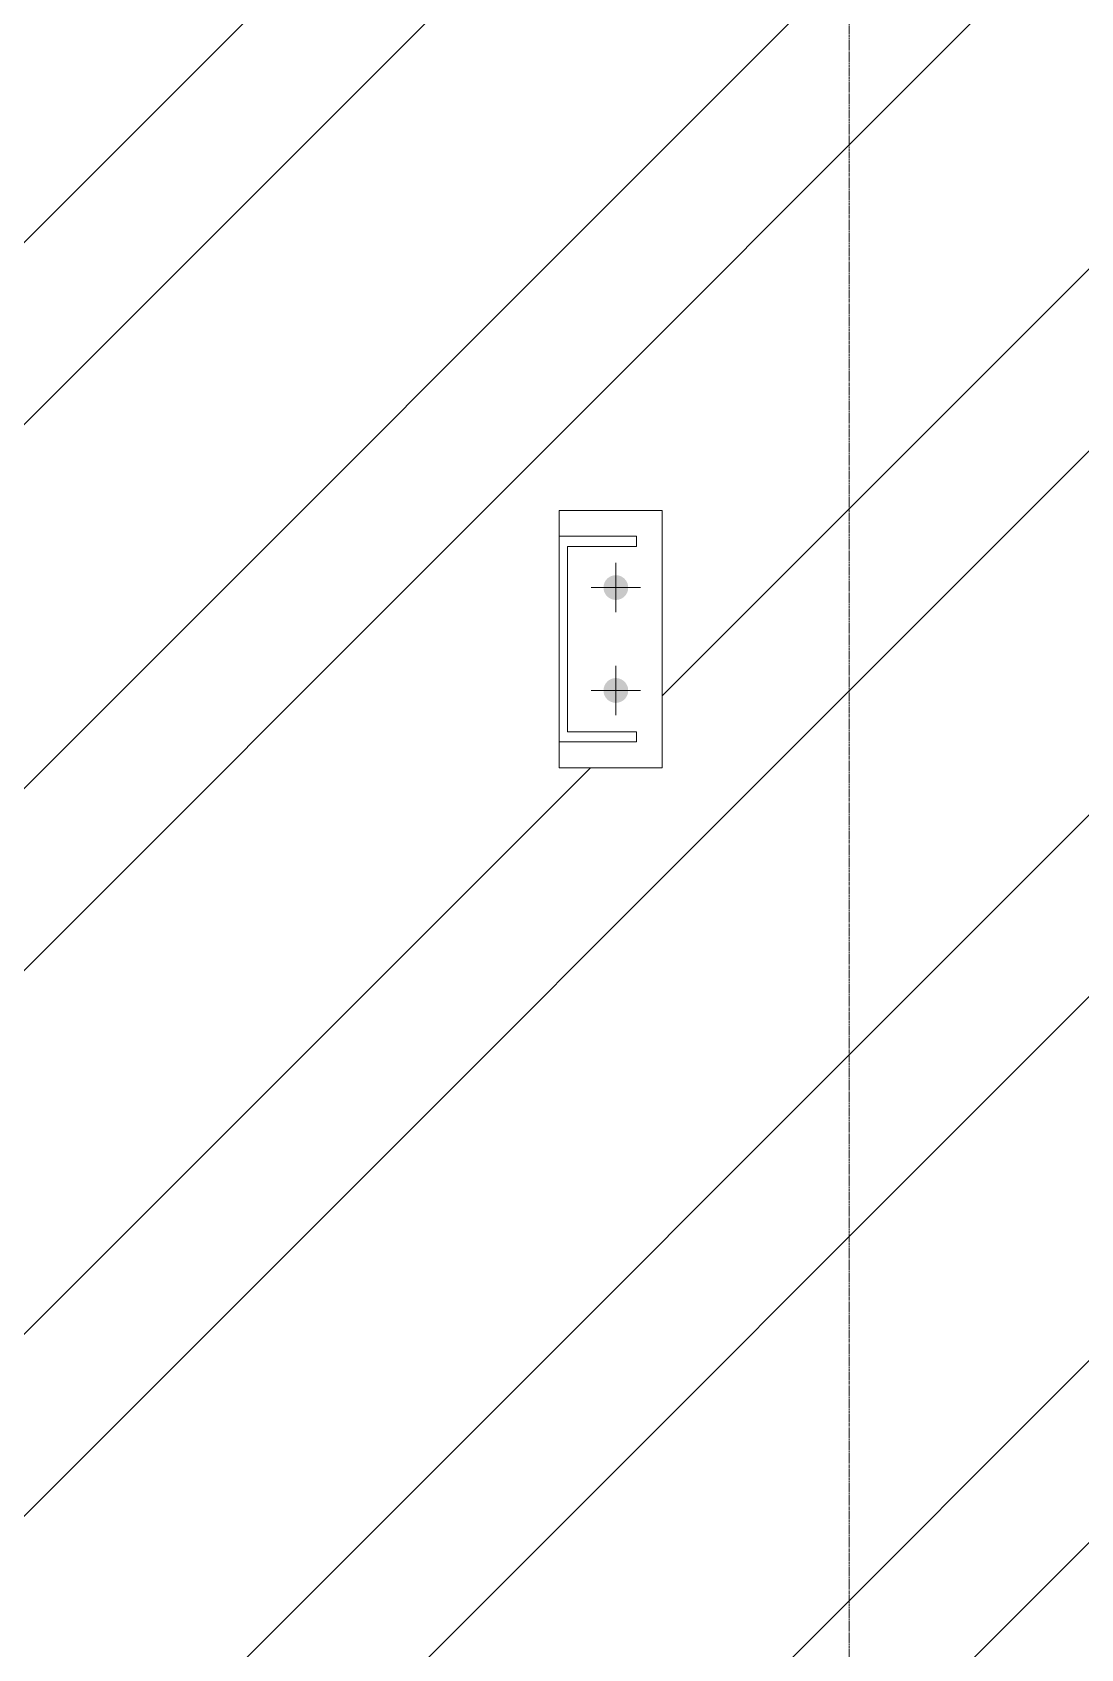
# Model space of a CAD drawing. Header units: millimetres. Extents: x 0 to 13151789, y -1482478 to 0.
# Drawn here: x 12769293 to 12770312, y -1315511 to -1313940 of the extents above; entities that cross this region are included whole.
import ezdxf

# ---------------------------------------------------------------- set-up
doc = ezdxf.new("R2010")
doc.units = ezdxf.units.MM
doc.header["$LTSCALE"] = 0.4
doc.header["$MEASUREMENT"] = 0
for name, pattern in [('CENTER', [2, 1.25, -0.25, 0.25, -0.25]), ('XKITLINE00', [0]), ('XKITLINE03', [6, 3, -1, 1, -1])]:
    doc.linetypes.add(name, pattern=pattern)
for name, color, linetype, lineweight in [('Bolt', 255, 'Continuous', 0), ('COLUM HATCH', 7, 'Continuous', 0), ('Grid', 202, 'CENTER', 0), ('Part', 1, 'Continuous', 0)]:
    doc.layers.add(name, color=color, linetype=linetype, lineweight=lineweight)

msp = doc.modelspace()

# ---------------------------------------------------------------- hatches: boundary and pattern name
at = {"layer": 'Bolt', "lineweight": 0}
for points in [[(12769872.5, -1314479.8), (12769872.5, -1314480), (12769872.5, -1314480.1), (12769872.5, -1314480.3), (12769872.5, -1314480.4), (12769872.5, -1314480.6), (12769872.5, -1314480.7), (12769872.5, -1314480.9), (12769872.5, -1314481), (12769872.4, -1314481.2), (12769872.4, -1314481.3), (12769872.4, -1314481.4), (12769872.4, -1314481.6), (12769872.4, -1314481.7), (12769872.3, -1314481.9), (12769872.3, -1314482), (12769872.3, -1314482.2), (12769872.2, -1314482.3), (12769872.2, -1314482.5), (12769872.2, -1314482.6), (12769872.1, -1314482.7), (12769872.1, -1314482.9), (12769872.1, -1314483), (12769872, -1314483.2), (12769872, -1314483.3), (12769871.9, -1314483.5), (12769871.9, -1314483.6), (12769871.8, -1314483.7), (12769871.8, -1314483.9), (12769871.7, -1314484), (12769871.7, -1314484.1), (12769871.6, -1314484.3), (12769871.6, -1314484.4), (12769871.5, -1314484.6), (12769871.4, -1314484.7), (12769871.4, -1314484.8), (12769871.3, -1314485), (12769871.3, -1314485.1), (12769871.2, -1314485.2), (12769871.1, -1314485.3), (12769871, -1314485.5), (12769871, -1314485.6), (12769870.9, -1314485.7), (12769870.8, -1314485.9), (12769870.8, -1314486), (12769870.7, -1314486.1), (12769870.6, -1314486.2), (12769870.5, -1314486.4), (12769870.4, -1314486.5), (12769870.3, -1314486.6), (12769870.3, -1314486.7), (12769870.2, -1314486.8), (12769870.1, -1314487), (12769870, -1314487.1), (12769869.9, -1314487.2), (12769869.8, -1314487.3), (12769869.7, -1314487.4), (12769869.6, -1314487.5), (12769869.5, -1314487.6), (12769869.4, -1314487.7), (12769869.3, -1314487.9), (12769869.2, -1314488), (12769869.1, -1314488.1), (12769869, -1314488.2), (12769868.9, -1314488.3), (12769868.8, -1314488.4), (12769868.7, -1314488.5), (12769868.6, -1314488.6), (12769868.5, -1314488.7), (12769868.4, -1314488.8), (12769868.3, -1314488.9), (12769868.1, -1314489), (12769868, -1314489.1), (12769867.9, -1314489.1), (12769867.8, -1314489.2), (12769867.7, -1314489.3), (12769867.6, -1314489.4), (12769867.4, -1314489.5), (12769867.3, -1314489.6), (12769867.2, -1314489.7), (12769867.1, -1314489.7), (12769867, -1314489.8), (12769866.8, -1314489.9), (12769866.7, -1314490), (12769866.6, -1314490.1), (12769866.5, -1314490.1), (12769866.3, -1314490.2), (12769866.2, -1314490.3), (12769866.1, -1314490.3), (12769865.9, -1314490.4), (12769865.8, -1314490.5), (12769865.7, -1314490.5), (12769865.5, -1314490.6), (12769865.4, -1314490.7), (12769865.3, -1314490.7), (12769865.1, -1314490.8), (12769865, -1314490.8), (12769864.9, -1314490.9), (12769864.7, -1314490.9), (12769864.6, -1314491), (12769864.4, -1314491), (12769864.3, -1314491.1), (12769864.2, -1314491.1), (12769864, -1314491.2), (12769863.9, -1314491.2), (12769863.7, -1314491.3), (12769863.6, -1314491.3), (12769863.5, -1314491.3), (12769863.3, -1314491.4), (12769863.2, -1314491.4), (12769863, -1314491.4), (12769862.9, -1314491.5), (12769862.7, -1314491.5), (12769862.6, -1314491.5), (12769862.4, -1314491.5), (12769862.3, -1314491.6), (12769862.2, -1314491.6), (12769862, -1314491.6), (12769861.9, -1314491.6), (12769861.7, -1314491.6), (12769861.6, -1314491.6), (12769861.4, -1314491.7), (12769861.3, -1314491.7), (12769861.1, -1314491.7), (12769861, -1314491.7), (12769860.8, -1314491.7), (12769860.7, -1314491.7), (12769860.5, -1314491.7), (12769860.4, -1314491.7), (12769860.2, -1314491.7), (12769860.1, -1314491.7), (12769859.9, -1314491.7), (12769859.8, -1314491.7), (12769859.7, -1314491.7), (12769859.5, -1314491.6), (12769859.4, -1314491.6), (12769859.2, -1314491.6), (12769859.1, -1314491.6), (12769858.9, -1314491.6), (12769858.8, -1314491.6), (12769858.6, -1314491.5), (12769858.5, -1314491.5), (12769858.3, -1314491.5), (12769858.2, -1314491.5), (12769858.1, -1314491.4), (12769857.9, -1314491.4), (12769857.8, -1314491.4), (12769857.6, -1314491.3), (12769857.5, -1314491.3), (12769857.3, -1314491.3), (12769857.2, -1314491.2), (12769857.1, -1314491.2), (12769856.9, -1314491.1), (12769856.8, -1314491.1), (12769856.6, -1314491), (12769856.5, -1314491), (12769856.4, -1314490.9), (12769856.2, -1314490.9), (12769856.1, -1314490.8), (12769855.9, -1314490.8), (12769855.8, -1314490.7), (12769855.7, -1314490.7), (12769855.5, -1314490.6), (12769855.4, -1314490.5), (12769855.3, -1314490.5), (12769855.1, -1314490.4), (12769855, -1314490.3), (12769854.9, -1314490.3), (12769854.8, -1314490.2), (12769854.6, -1314490.1), (12769854.5, -1314490.1), (12769854.4, -1314490), (12769854.2, -1314489.9), (12769854.1, -1314489.8), (12769854, -1314489.7), (12769853.9, -1314489.7), (12769853.7, -1314489.6), (12769853.6, -1314489.5), (12769853.5, -1314489.4), (12769853.4, -1314489.3), (12769853.3, -1314489.2), (12769853.2, -1314489.1), (12769853, -1314489.1), (12769852.9, -1314489), (12769852.8, -1314488.9), (12769852.7, -1314488.8), (12769852.6, -1314488.7), (12769852.5, -1314488.6), (12769852.4, -1314488.5), (12769852.3, -1314488.4), (12769852.2, -1314488.3), (12769852.1, -1314488.2), (12769851.9, -1314488.1), (12769851.8, -1314488), (12769851.7, -1314487.9), (12769851.6, -1314487.7), (12769851.5, -1314487.6), (12769851.5, -1314487.5), (12769851.4, -1314487.4), (12769851.3, -1314487.3), (12769851.2, -1314487.2), (12769851.1, -1314487.1), (12769851, -1314487), (12769850.9, -1314486.8), (12769850.8, -1314486.7), (12769850.7, -1314486.6), (12769850.6, -1314486.5), (12769850.6, -1314486.4), (12769850.5, -1314486.2), (12769850.4, -1314486.1), (12769850.3, -1314486), (12769850.2, -1314485.9), (12769850.2, -1314485.7), (12769850.1, -1314485.6), (12769850, -1314485.5), (12769850, -1314485.3), (12769849.9, -1314485.2), (12769849.8, -1314485.1), (12769849.8, -1314485), (12769849.7, -1314484.8), (12769849.6, -1314484.7), (12769849.6, -1314484.6), (12769849.5, -1314484.4), (12769849.5, -1314484.3), (12769849.4, -1314484.1), (12769849.3, -1314484), (12769849.3, -1314483.9), (12769849.2, -1314483.7), (12769849.2, -1314483.6), (12769849.1, -1314483.5), (12769849.1, -1314483.3), (12769849.1, -1314483.2), (12769849, -1314483), (12769849, -1314482.9), (12769848.9, -1314482.7), (12769848.9, -1314482.6), (12769848.9, -1314482.5), (12769848.8, -1314482.3), (12769848.8, -1314482.2), (12769848.8, -1314482), (12769848.7, -1314481.9), (12769848.7, -1314481.7), (12769848.7, -1314481.6), (12769848.7, -1314481.4), (12769848.6, -1314481.3), (12769848.6, -1314481.2), (12769848.6, -1314481), (12769848.6, -1314480.9), (12769848.6, -1314480.7), (12769848.6, -1314480.6), (12769848.6, -1314480.4), (12769848.6, -1314480.3), (12769848.5, -1314480.1), (12769848.5, -1314480), (12769848.5, -1314479.8), (12769848.5, -1314479.7), (12769848.5, -1314479.5), (12769848.5, -1314479.4), (12769848.5, -1314479.2), (12769848.6, -1314479.1), (12769848.6, -1314479), (12769848.6, -1314478.8), (12769848.6, -1314478.7), (12769848.6, -1314478.5), (12769848.6, -1314478.4), (12769848.6, -1314478.2), (12769848.6, -1314478.1), (12769848.7, -1314477.9), (12769848.7, -1314477.8), (12769848.7, -1314477.6), (12769848.7, -1314477.5), (12769848.8, -1314477.3), (12769848.8, -1314477.2), (12769848.8, -1314477.1), (12769848.9, -1314476.9), (12769848.9, -1314476.8), (12769848.9, -1314476.6), (12769849, -1314476.5), (12769849, -1314476.3), (12769849.1, -1314476.2), (12769849.1, -1314476.1), (12769849.1, -1314475.9), (12769849.2, -1314475.8), (12769849.2, -1314475.6), (12769849.3, -1314475.5), (12769849.3, -1314475.4), (12769849.4, -1314475.2), (12769849.5, -1314475.1), (12769849.5, -1314475), (12769849.6, -1314474.8), (12769849.6, -1314474.7), (12769849.7, -1314474.6), (12769849.8, -1314474.4), (12769849.8, -1314474.3), (12769849.9, -1314474.2), (12769850, -1314474), (12769850, -1314473.9), (12769850.1, -1314473.8), (12769850.2, -1314473.6), (12769850.2, -1314473.5), (12769850.3, -1314473.4), (12769850.4, -1314473.3), (12769850.5, -1314473.1), (12769850.6, -1314473), (12769850.6, -1314472.9), (12769850.7, -1314472.8), (12769850.8, -1314472.7), (12769850.9, -1314472.5), (12769851, -1314472.4), (12769851.1, -1314472.3), (12769851.2, -1314472.2), (12769851.3, -1314472.1), (12769851.4, -1314472), (12769851.5, -1314471.9), (12769851.5, -1314471.7), (12769851.6, -1314471.6), (12769851.7, -1314471.5), (12769851.8, -1314471.4), (12769851.9, -1314471.3), (12769852.1, -1314471.2), (12769852.2, -1314471.1), (12769852.3, -1314471), (12769852.4, -1314470.9), (12769852.5, -1314470.8), (12769852.6, -1314470.7), (12769852.7, -1314470.6), (12769852.8, -1314470.5), (12769852.9, -1314470.4), (12769853, -1314470.3), (12769853.2, -1314470.2), (12769853.3, -1314470.1), (12769853.4, -1314470.1), (12769853.5, -1314470), (12769853.6, -1314469.9), (12769853.7, -1314469.8), (12769853.9, -1314469.7), (12769854, -1314469.6), (12769854.1, -1314469.6), (12769854.2, -1314469.5), (12769854.4, -1314469.4), (12769854.5, -1314469.3), (12769854.6, -1314469.2), (12769854.8, -1314469.2), (12769854.9, -1314469.1), (12769855, -1314469), (12769855.1, -1314469), (12769855.3, -1314468.9), (12769855.4, -1314468.8), (12769855.5, -1314468.8), (12769855.7, -1314468.7), (12769855.8, -1314468.7), (12769855.9, -1314468.6), (12769856.1, -1314468.5), (12769856.2, -1314468.5), (12769856.4, -1314468.4), (12769856.5, -1314468.4), (12769856.6, -1314468.3), (12769856.8, -1314468.3), (12769856.9, -1314468.2), (12769857.1, -1314468.2), (12769857.2, -1314468.2), (12769857.3, -1314468.1), (12769857.5, -1314468.1), (12769857.6, -1314468), (12769857.8, -1314468), (12769857.9, -1314468), (12769858.1, -1314467.9), (12769858.2, -1314467.9), (12769858.3, -1314467.9), (12769858.5, -1314467.9), (12769858.6, -1314467.8), (12769858.8, -1314467.8), (12769858.9, -1314467.8), (12769859.1, -1314467.8), (12769859.2, -1314467.8), (12769859.4, -1314467.7), (12769859.5, -1314467.7), (12769859.7, -1314467.7), (12769859.8, -1314467.7), (12769859.9, -1314467.7), (12769860.1, -1314467.7), (12769860.2, -1314467.7), (12769860.4, -1314467.7), (12769860.5, -1314467.7), (12769860.7, -1314467.7), (12769860.8, -1314467.7), (12769861, -1314467.7), (12769861.1, -1314467.7), (12769861.3, -1314467.7), (12769861.4, -1314467.7), (12769861.6, -1314467.7), (12769861.7, -1314467.7), (12769861.9, -1314467.8), (12769862, -1314467.8), (12769862.2, -1314467.8), (12769862.3, -1314467.8), (12769862.4, -1314467.8), (12769862.6, -1314467.9), (12769862.7, -1314467.9), (12769862.9, -1314467.9), (12769863, -1314467.9), (12769863.2, -1314468), (12769863.3, -1314468), (12769863.5, -1314468), (12769863.6, -1314468.1), (12769863.7, -1314468.1), (12769863.9, -1314468.2), (12769864, -1314468.2), (12769864.2, -1314468.2), (12769864.3, -1314468.3), (12769864.4, -1314468.3), (12769864.6, -1314468.4), (12769864.7, -1314468.4), (12769864.9, -1314468.5), (12769865, -1314468.5), (12769865.1, -1314468.6), (12769865.3, -1314468.7), (12769865.4, -1314468.7), (12769865.5, -1314468.8), (12769865.7, -1314468.8), (12769865.8, -1314468.9), (12769865.9, -1314469), (12769866.1, -1314469), (12769866.2, -1314469.1), (12769866.3, -1314469.2), (12769866.5, -1314469.2), (12769866.6, -1314469.3), (12769866.7, -1314469.4), (12769866.8, -1314469.5), (12769867, -1314469.6), (12769867.1, -1314469.6), (12769867.2, -1314469.7), (12769867.3, -1314469.8), (12769867.4, -1314469.9), (12769867.6, -1314470), (12769867.7, -1314470.1), (12769867.8, -1314470.1), (12769867.9, -1314470.2), (12769868, -1314470.3), (12769868.1, -1314470.4), (12769868.3, -1314470.5), (12769868.4, -1314470.6), (12769868.5, -1314470.7), (12769868.6, -1314470.8), (12769868.7, -1314470.9), (12769868.8, -1314471), (12769868.9, -1314471.1), (12769869, -1314471.2), (12769869.1, -1314471.3), (12769869.2, -1314471.4), (12769869.3, -1314471.5), (12769869.4, -1314471.6), (12769869.5, -1314471.7), (12769869.6, -1314471.9), (12769869.7, -1314472), (12769869.8, -1314472.1), (12769869.9, -1314472.2), (12769870, -1314472.3), (12769870.1, -1314472.4), (12769870.2, -1314472.5), (12769870.3, -1314472.7), (12769870.3, -1314472.8), (12769870.4, -1314472.9), (12769870.5, -1314473), (12769870.6, -1314473.1), (12769870.7, -1314473.3), (12769870.8, -1314473.4), (12769870.8, -1314473.5), (12769870.9, -1314473.6), (12769871, -1314473.8), (12769871, -1314473.9), (12769871.1, -1314474), (12769871.2, -1314474.2), (12769871.3, -1314474.3), (12769871.3, -1314474.4), (12769871.4, -1314474.6), (12769871.4, -1314474.7), (12769871.5, -1314474.8), (12769871.6, -1314475), (12769871.6, -1314475.1), (12769871.7, -1314475.2), (12769871.7, -1314475.4), (12769871.8, -1314475.5), (12769871.8, -1314475.6), (12769871.9, -1314475.8), (12769871.9, -1314475.9), (12769872, -1314476.1), (12769872, -1314476.2), (12769872.1, -1314476.3), (12769872.1, -1314476.5), (12769872.1, -1314476.6), (12769872.2, -1314476.8), (12769872.2, -1314476.9), (12769872.2, -1314477.1), (12769872.3, -1314477.2), (12769872.3, -1314477.3), (12769872.3, -1314477.5), (12769872.4, -1314477.6), (12769872.4, -1314477.8), (12769872.4, -1314477.9), (12769872.4, -1314478.1), (12769872.4, -1314478.2), (12769872.5, -1314478.4), (12769872.5, -1314478.5), (12769872.5, -1314478.7), (12769872.5, -1314478.8), (12769872.5, -1314479), (12769872.5, -1314479.1), (12769872.5, -1314479.2), (12769872.5, -1314479.4), (12769872.5, -1314479.5), (12769872.5, -1314479.7)], [(12769872.5, -1314579.8), (12769872.5, -1314580), (12769872.5, -1314580.1), (12769872.5, -1314580.3), (12769872.5, -1314580.4), (12769872.5, -1314580.6), (12769872.5, -1314580.7), (12769872.5, -1314580.9), (12769872.5, -1314581), (12769872.4, -1314581.2), (12769872.4, -1314581.3), (12769872.4, -1314581.4), (12769872.4, -1314581.6), (12769872.4, -1314581.7), (12769872.3, -1314581.9), (12769872.3, -1314582), (12769872.3, -1314582.2), (12769872.2, -1314582.3), (12769872.2, -1314582.5), (12769872.2, -1314582.6), (12769872.1, -1314582.7), (12769872.1, -1314582.9), (12769872.1, -1314583), (12769872, -1314583.2), (12769872, -1314583.3), (12769871.9, -1314583.5), (12769871.9, -1314583.6), (12769871.8, -1314583.7), (12769871.8, -1314583.9), (12769871.7, -1314584), (12769871.7, -1314584.1), (12769871.6, -1314584.3), (12769871.6, -1314584.4), (12769871.5, -1314584.6), (12769871.4, -1314584.7), (12769871.4, -1314584.8), (12769871.3, -1314585), (12769871.3, -1314585.1), (12769871.2, -1314585.2), (12769871.1, -1314585.3), (12769871, -1314585.5), (12769871, -1314585.6), (12769870.9, -1314585.7), (12769870.8, -1314585.9), (12769870.8, -1314586), (12769870.7, -1314586.1), (12769870.6, -1314586.2), (12769870.5, -1314586.4), (12769870.4, -1314586.5), (12769870.3, -1314586.6), (12769870.3, -1314586.7), (12769870.2, -1314586.8), (12769870.1, -1314587), (12769870, -1314587.1), (12769869.9, -1314587.2), (12769869.8, -1314587.3), (12769869.7, -1314587.4), (12769869.6, -1314587.5), (12769869.5, -1314587.6), (12769869.4, -1314587.7), (12769869.3, -1314587.9), (12769869.2, -1314588), (12769869.1, -1314588.1), (12769869, -1314588.2), (12769868.9, -1314588.3), (12769868.8, -1314588.4), (12769868.7, -1314588.5), (12769868.6, -1314588.6), (12769868.5, -1314588.7), (12769868.4, -1314588.8), (12769868.3, -1314588.9), (12769868.1, -1314589), (12769868, -1314589.1), (12769867.9, -1314589.1), (12769867.8, -1314589.2), (12769867.7, -1314589.3), (12769867.6, -1314589.4), (12769867.4, -1314589.5), (12769867.3, -1314589.6), (12769867.2, -1314589.7), (12769867.1, -1314589.7), (12769867, -1314589.8), (12769866.8, -1314589.9), (12769866.7, -1314590), (12769866.6, -1314590.1), (12769866.5, -1314590.1), (12769866.3, -1314590.2), (12769866.2, -1314590.3), (12769866.1, -1314590.3), (12769865.9, -1314590.4), (12769865.8, -1314590.5), (12769865.7, -1314590.5), (12769865.5, -1314590.6), (12769865.4, -1314590.7), (12769865.3, -1314590.7), (12769865.1, -1314590.8), (12769865, -1314590.8), (12769864.9, -1314590.9), (12769864.7, -1314590.9), (12769864.6, -1314591), (12769864.4, -1314591), (12769864.3, -1314591.1), (12769864.2, -1314591.1), (12769864, -1314591.2), (12769863.9, -1314591.2), (12769863.7, -1314591.3), (12769863.6, -1314591.3), (12769863.5, -1314591.3), (12769863.3, -1314591.4), (12769863.2, -1314591.4), (12769863, -1314591.4), (12769862.9, -1314591.5), (12769862.7, -1314591.5), (12769862.6, -1314591.5), (12769862.4, -1314591.5), (12769862.3, -1314591.6), (12769862.2, -1314591.6), (12769862, -1314591.6), (12769861.9, -1314591.6), (12769861.7, -1314591.6), (12769861.6, -1314591.6), (12769861.4, -1314591.7), (12769861.3, -1314591.7), (12769861.1, -1314591.7), (12769861, -1314591.7), (12769860.8, -1314591.7), (12769860.7, -1314591.7), (12769860.5, -1314591.7), (12769860.4, -1314591.7), (12769860.2, -1314591.7), (12769860.1, -1314591.7), (12769859.9, -1314591.7), (12769859.8, -1314591.7), (12769859.7, -1314591.7), (12769859.5, -1314591.6), (12769859.4, -1314591.6), (12769859.2, -1314591.6), (12769859.1, -1314591.6), (12769858.9, -1314591.6), (12769858.8, -1314591.6), (12769858.6, -1314591.5), (12769858.5, -1314591.5), (12769858.3, -1314591.5), (12769858.2, -1314591.5), (12769858.1, -1314591.4), (12769857.9, -1314591.4), (12769857.8, -1314591.4), (12769857.6, -1314591.3), (12769857.5, -1314591.3), (12769857.3, -1314591.3), (12769857.2, -1314591.2), (12769857.1, -1314591.2), (12769856.9, -1314591.1), (12769856.8, -1314591.1), (12769856.6, -1314591), (12769856.5, -1314591), (12769856.4, -1314590.9), (12769856.2, -1314590.9), (12769856.1, -1314590.8), (12769855.9, -1314590.8), (12769855.8, -1314590.7), (12769855.7, -1314590.7), (12769855.5, -1314590.6), (12769855.4, -1314590.5), (12769855.3, -1314590.5), (12769855.1, -1314590.4), (12769855, -1314590.3), (12769854.9, -1314590.3), (12769854.8, -1314590.2), (12769854.6, -1314590.1), (12769854.5, -1314590.1), (12769854.4, -1314590), (12769854.2, -1314589.9), (12769854.1, -1314589.8), (12769854, -1314589.7), (12769853.9, -1314589.7), (12769853.7, -1314589.6), (12769853.6, -1314589.5), (12769853.5, -1314589.4), (12769853.4, -1314589.3), (12769853.3, -1314589.2), (12769853.2, -1314589.1), (12769853, -1314589.1), (12769852.9, -1314589), (12769852.8, -1314588.9), (12769852.7, -1314588.8), (12769852.6, -1314588.7), (12769852.5, -1314588.6), (12769852.4, -1314588.5), (12769852.3, -1314588.4), (12769852.2, -1314588.3), (12769852.1, -1314588.2), (12769851.9, -1314588.1), (12769851.8, -1314588), (12769851.7, -1314587.9), (12769851.6, -1314587.7), (12769851.5, -1314587.6), (12769851.5, -1314587.5), (12769851.4, -1314587.4), (12769851.3, -1314587.3), (12769851.2, -1314587.2), (12769851.1, -1314587.1), (12769851, -1314587), (12769850.9, -1314586.8), (12769850.8, -1314586.7), (12769850.7, -1314586.6), (12769850.6, -1314586.5), (12769850.6, -1314586.4), (12769850.5, -1314586.2), (12769850.4, -1314586.1), (12769850.3, -1314586), (12769850.2, -1314585.9), (12769850.2, -1314585.7), (12769850.1, -1314585.6), (12769850, -1314585.5), (12769850, -1314585.3), (12769849.9, -1314585.2), (12769849.8, -1314585.1), (12769849.8, -1314585), (12769849.7, -1314584.8), (12769849.6, -1314584.7), (12769849.6, -1314584.6), (12769849.5, -1314584.4), (12769849.5, -1314584.3), (12769849.4, -1314584.1), (12769849.3, -1314584), (12769849.3, -1314583.9), (12769849.2, -1314583.7), (12769849.2, -1314583.6), (12769849.1, -1314583.5), (12769849.1, -1314583.3), (12769849.1, -1314583.2), (12769849, -1314583), (12769849, -1314582.9), (12769848.9, -1314582.7), (12769848.9, -1314582.6), (12769848.9, -1314582.5), (12769848.8, -1314582.3), (12769848.8, -1314582.2), (12769848.8, -1314582), (12769848.7, -1314581.9), (12769848.7, -1314581.7), (12769848.7, -1314581.6), (12769848.7, -1314581.4), (12769848.6, -1314581.3), (12769848.6, -1314581.2), (12769848.6, -1314581), (12769848.6, -1314580.9), (12769848.6, -1314580.7), (12769848.6, -1314580.6), (12769848.6, -1314580.4), (12769848.6, -1314580.3), (12769848.5, -1314580.1), (12769848.5, -1314580), (12769848.5, -1314579.8), (12769848.5, -1314579.7), (12769848.5, -1314579.5), (12769848.5, -1314579.4), (12769848.5, -1314579.2), (12769848.6, -1314579.1), (12769848.6, -1314579), (12769848.6, -1314578.8), (12769848.6, -1314578.7), (12769848.6, -1314578.5), (12769848.6, -1314578.4), (12769848.6, -1314578.2), (12769848.6, -1314578.1), (12769848.7, -1314577.9), (12769848.7, -1314577.8), (12769848.7, -1314577.6), (12769848.7, -1314577.5), (12769848.8, -1314577.3), (12769848.8, -1314577.2), (12769848.8, -1314577.1), (12769848.9, -1314576.9), (12769848.9, -1314576.8), (12769848.9, -1314576.6), (12769849, -1314576.5), (12769849, -1314576.3), (12769849.1, -1314576.2), (12769849.1, -1314576.1), (12769849.1, -1314575.9), (12769849.2, -1314575.8), (12769849.2, -1314575.6), (12769849.3, -1314575.5), (12769849.3, -1314575.4), (12769849.4, -1314575.2), (12769849.5, -1314575.1), (12769849.5, -1314575), (12769849.6, -1314574.8), (12769849.6, -1314574.7), (12769849.7, -1314574.6), (12769849.8, -1314574.4), (12769849.8, -1314574.3), (12769849.9, -1314574.2), (12769850, -1314574), (12769850, -1314573.9), (12769850.1, -1314573.8), (12769850.2, -1314573.6), (12769850.2, -1314573.5), (12769850.3, -1314573.4), (12769850.4, -1314573.3), (12769850.5, -1314573.1), (12769850.6, -1314573), (12769850.6, -1314572.9), (12769850.7, -1314572.8), (12769850.8, -1314572.7), (12769850.9, -1314572.5), (12769851, -1314572.4), (12769851.1, -1314572.3), (12769851.2, -1314572.2), (12769851.3, -1314572.1), (12769851.4, -1314572), (12769851.5, -1314571.9), (12769851.5, -1314571.7), (12769851.6, -1314571.6), (12769851.7, -1314571.5), (12769851.8, -1314571.4), (12769851.9, -1314571.3), (12769852.1, -1314571.2), (12769852.2, -1314571.1), (12769852.3, -1314571), (12769852.4, -1314570.9), (12769852.5, -1314570.8), (12769852.6, -1314570.7), (12769852.7, -1314570.6), (12769852.8, -1314570.5), (12769852.9, -1314570.4), (12769853, -1314570.3), (12769853.2, -1314570.2), (12769853.3, -1314570.1), (12769853.4, -1314570.1), (12769853.5, -1314570), (12769853.6, -1314569.9), (12769853.7, -1314569.8), (12769853.9, -1314569.7), (12769854, -1314569.6), (12769854.1, -1314569.6), (12769854.2, -1314569.5), (12769854.4, -1314569.4), (12769854.5, -1314569.3), (12769854.6, -1314569.2), (12769854.8, -1314569.2), (12769854.9, -1314569.1), (12769855, -1314569), (12769855.1, -1314569), (12769855.3, -1314568.9), (12769855.4, -1314568.8), (12769855.5, -1314568.8), (12769855.7, -1314568.7), (12769855.8, -1314568.7), (12769855.9, -1314568.6), (12769856.1, -1314568.5), (12769856.2, -1314568.5), (12769856.4, -1314568.4), (12769856.5, -1314568.4), (12769856.6, -1314568.3), (12769856.8, -1314568.3), (12769856.9, -1314568.2), (12769857.1, -1314568.2), (12769857.2, -1314568.2), (12769857.3, -1314568.1), (12769857.5, -1314568.1), (12769857.6, -1314568), (12769857.8, -1314568), (12769857.9, -1314568), (12769858.1, -1314567.9), (12769858.2, -1314567.9), (12769858.3, -1314567.9), (12769858.5, -1314567.9), (12769858.6, -1314567.8), (12769858.8, -1314567.8), (12769858.9, -1314567.8), (12769859.1, -1314567.8), (12769859.2, -1314567.8), (12769859.4, -1314567.7), (12769859.5, -1314567.7), (12769859.7, -1314567.7), (12769859.8, -1314567.7), (12769859.9, -1314567.7), (12769860.1, -1314567.7), (12769860.2, -1314567.7), (12769860.4, -1314567.7), (12769860.5, -1314567.7), (12769860.7, -1314567.7), (12769860.8, -1314567.7), (12769861, -1314567.7), (12769861.1, -1314567.7), (12769861.3, -1314567.7), (12769861.4, -1314567.7), (12769861.6, -1314567.7), (12769861.7, -1314567.7), (12769861.9, -1314567.8), (12769862, -1314567.8), (12769862.2, -1314567.8), (12769862.3, -1314567.8), (12769862.4, -1314567.8), (12769862.6, -1314567.9), (12769862.7, -1314567.9), (12769862.9, -1314567.9), (12769863, -1314567.9), (12769863.2, -1314568), (12769863.3, -1314568), (12769863.5, -1314568), (12769863.6, -1314568.1), (12769863.7, -1314568.1), (12769863.9, -1314568.2), (12769864, -1314568.2), (12769864.2, -1314568.2), (12769864.3, -1314568.3), (12769864.4, -1314568.3), (12769864.6, -1314568.4), (12769864.7, -1314568.4), (12769864.9, -1314568.5), (12769865, -1314568.5), (12769865.1, -1314568.6), (12769865.3, -1314568.7), (12769865.4, -1314568.7), (12769865.5, -1314568.8), (12769865.7, -1314568.8), (12769865.8, -1314568.9), (12769865.9, -1314569), (12769866.1, -1314569), (12769866.2, -1314569.1), (12769866.3, -1314569.2), (12769866.5, -1314569.2), (12769866.6, -1314569.3), (12769866.7, -1314569.4), (12769866.8, -1314569.5), (12769867, -1314569.6), (12769867.1, -1314569.6), (12769867.2, -1314569.7), (12769867.3, -1314569.8), (12769867.4, -1314569.9), (12769867.6, -1314570), (12769867.7, -1314570.1), (12769867.8, -1314570.1), (12769867.9, -1314570.2), (12769868, -1314570.3), (12769868.1, -1314570.4), (12769868.3, -1314570.5), (12769868.4, -1314570.6), (12769868.5, -1314570.7), (12769868.6, -1314570.8), (12769868.7, -1314570.9), (12769868.8, -1314571), (12769868.9, -1314571.1), (12769869, -1314571.2), (12769869.1, -1314571.3), (12769869.2, -1314571.4), (12769869.3, -1314571.5), (12769869.4, -1314571.6), (12769869.5, -1314571.7), (12769869.6, -1314571.9), (12769869.7, -1314572), (12769869.8, -1314572.1), (12769869.9, -1314572.2), (12769870, -1314572.3), (12769870.1, -1314572.4), (12769870.2, -1314572.5), (12769870.3, -1314572.7), (12769870.3, -1314572.8), (12769870.4, -1314572.9), (12769870.5, -1314573), (12769870.6, -1314573.1), (12769870.7, -1314573.3), (12769870.8, -1314573.4), (12769870.8, -1314573.5), (12769870.9, -1314573.6), (12769871, -1314573.8), (12769871, -1314573.9), (12769871.1, -1314574), (12769871.2, -1314574.2), (12769871.3, -1314574.3), (12769871.3, -1314574.4), (12769871.4, -1314574.6), (12769871.4, -1314574.7), (12769871.5, -1314574.8), (12769871.6, -1314575), (12769871.6, -1314575.1), (12769871.7, -1314575.2), (12769871.7, -1314575.4), (12769871.8, -1314575.5), (12769871.8, -1314575.6), (12769871.9, -1314575.8), (12769871.9, -1314575.9), (12769872, -1314576.1), (12769872, -1314576.2), (12769872.1, -1314576.3), (12769872.1, -1314576.5), (12769872.1, -1314576.6), (12769872.2, -1314576.8), (12769872.2, -1314576.9), (12769872.2, -1314577.1), (12769872.3, -1314577.2), (12769872.3, -1314577.3), (12769872.3, -1314577.5), (12769872.4, -1314577.6), (12769872.4, -1314577.8), (12769872.4, -1314577.9), (12769872.4, -1314578.1), (12769872.4, -1314578.2), (12769872.5, -1314578.4), (12769872.5, -1314578.5), (12769872.5, -1314578.7), (12769872.5, -1314578.8), (12769872.5, -1314579), (12769872.5, -1314579.1), (12769872.5, -1314579.2), (12769872.5, -1314579.4), (12769872.5, -1314579.5), (12769872.5, -1314579.7)]]:
    msp.add_hatch(color=3, dxfattribs=at).paths.add_polyline_path(points, flags=17)
at = {"layer": 'COLUM HATCH', "lineweight": 0}
h = msp.add_hatch(dxfattribs=at)
h.set_pattern_fill('ANSI32', color=256, scale=1000)
h.set_pattern_definition([(45, (5159118.7, -1962668.04), (-265.165043, 265.165043), []), (45, (5159295.5, -1962668.04), (-265.165043, 265.165043), [])])
h.paths.add_polyline_path([(12789322.3, -1309991), (12789142.3, -1309991), (12789142.3, -1309806), (12784777.3, -1309806), (12784777.3, -1309991), (12784597.3, -1309991), (12784597.3, -1311614.7, 0.183159), (12784814.7, -1311466.8, 0.520567), (12785267, -1311466.8, 0.520567), (12785809.5, -1311466.8, 0.520567), (12786409.6, -1311466.8, 0.520567), (12786748.1, -1311466.8, 0.520567), (12787286.2, -1311466.8, 0.520567), (12787702.2, -1311466.8, 0.520567), (12788055.6, -1311466.8, 0.520567), (12788713.1, -1311466.8, 0.520567), (12789120.5, -1311466.8, 0.164524), (12789322.3, -1311615.1)], flags=16)
h.paths.add_polyline_path([(12789322.3, -1308974.9, 0.477637), (12788857.6, -1309006.9, 0.520567), (12788374.5, -1309006.9, 0.520567), (12787995.2, -1309006.9, 0.520567), (12787432, -1309006.9, 0.520567), (12787019.4, -1309006.9, 0.520567), (12786579.7, -1309006.9, 0.520567), (12786118.2, -1309006.9, 0.520567), (12785685.2, -1309006.9, 0.520567), (12785147.9, -1309006.9, 0.444805), (12784597.3, -1308938.9), (12784597.3, -1309621), (12784777.3, -1309621), (12789142.3, -1309622.4), (12789142.3, -1309621), (12789322.3, -1309621)], flags=17)
h.paths.add_polyline_path([(12784597.3, -1309991), (12784417.3, -1309991), (12784417.3, -1309806), (12780052.3, -1309806), (12780052.3, -1309991), (12779872.3, -1309991), (12779872.3, -1311525.4, 0.444971), (12780348.1, -1311466.8, 0.520567), (12780829.9, -1311466.8, 0.520567), (12781337.7, -1311466.8, 0.520567), (12781920.9, -1311466.8, 0.520567), (12782551, -1311466.8, 0.520567), (12783188.1, -1311466.8, 0.520567), (12783630, -1311466.8, 0.520567), (12784207.1, -1311466.8, 0.308037), (12784597.3, -1311614.7)], flags=16)
h.paths.add_polyline_path([(12784597.3, -1308938.9, 0.061518), (12784536, -1309006.9, 0.520567), (12784139.7, -1309006.9, 0.520567), (12783799.5, -1309006.9, 0.520567), (12783316, -1309006.9, 0.520567), (12782954.9, -1309006.9, 0.520567), (12782345.3, -1309006.9, 0.520567), (12781701.5, -1309006.9, 0.520567), (12781270.9, -1309006.9, 0.520567), (12780722.6, -1309006.9, 0.520567), (12780233.2, -1309006.9, 0.403977), (12779872.3, -1308936.7), (12779872.3, -1309621), (12780052.3, -1309621), (12784417.3, -1309622.2), (12784417.3, -1309621), (12784597.3, -1309621)], flags=17)
h.paths.add_polyline_path([(12794047.3, -1309991), (12793867.3, -1309991), (12793867.3, -1309806), (12789502.3, -1309806), (12789502.3, -1309991), (12789322.3, -1309991), (12789322.3, -1311615.1, 0.327955), (12789761.1, -1311466.8, 0.520567), (12790345.5, -1311466.8, 0.520567), (12790724.5, -1311466.8, 0.520567), (12791338.8, -1311466.8, 0.520567), (12791731.2, -1311466.8, 0.520567), (12792145.8, -1311466.8, 0.520567), (12792499.2, -1311466.8, 0.520567), (12792962.7, -1311466.8, 0.520567), (12793322.4, -1311466.8, 0.520567), (12793796.7, -1311466.8, 0.276021), (12794047.3, -1311579.1)], flags=16)
h.paths.add_polyline_path([(12794047.3, -1308878.6, 0.132341), (12793894.1, -1309006.9, 0.520567), (12793514, -1309006.9, 0.520567), (12792859.1, -1309006.9, 0.520567), (12792406.2, -1309006.9, 0.520567), (12791992.8, -1309006.9, 0.520567), (12791358.5, -1309006.9, 0.520567), (12791024.1, -1309006.9, 0.520567), (12790386.5, -1309006.9, 0.520567), (12789846.7, -1309006.9, 0.575619), (12789322.3, -1309051.4), (12789322.3, -1309621), (12789502.3, -1309621), (12793867.3, -1309622.7), (12793867.3, -1309621), (12794047.3, -1309621)], flags=17)
h.paths.add_polyline_path([(12798772.3, -1308983.2, 0.482408), (12798384, -1309006.9, 0.520567), (12797920, -1309006.9, 0.520567), (12797580.1, -1309006.9, 0.520567), (12797229, -1309006.9, 0.520567), (12796661.6, -1309006.9, 0.520567), (12796159.2, -1309006.9, 0.520567), (12795714.5, -1309006.9, 0.520567), (12795334.1, -1309006.9, 0.520567), (12794895, -1309006.9, 0.520567), (12794523.4, -1309006.9, 0.363204), (12794047.3, -1308878.6), (12794047.3, -1309621), (12794227.3, -1309621), (12798592.3, -1309623.2), (12798592.3, -1309621), (12798772.3, -1309621)], flags=17)
h.paths.add_polyline_path([(12798772.3, -1309991), (12798592.3, -1309991), (12798592.3, -1309806), (12794227.3, -1309806), (12794227.3, -1309991), (12794047.3, -1309991), (12794047.3, -1311579.1, 0.213823), (12794235.3, -1311466.8, 0.520567), (12794869.1, -1311466.8, 0.520567), (12795447.8, -1311466.8, 0.520567), (12796050.1, -1311466.8, 0.520567), (12796493.1, -1311466.8, 0.520567), (12797054.2, -1311466.8, 0.520567), (12797715.3, -1311466.8, 0.520567), (12798087.1, -1311466.8, 0.520567), (12798674.9, -1311466.8, 0.09514), (12798772.3, -1311561.3)], flags=16)
h.paths.add_polyline_path([(12803367.3, -1309991), (12803187.3, -1309991), (12803187.3, -1309806), (12798952.3, -1309806), (12798952.3, -1309991), (12798772.3, -1309991), (12798772.3, -1311561.3, 0.405351), (12799264.8, -1311466.8, 0.520567), (12799646.1, -1311466.8, 0.520567), (12800183.1, -1311466.8, 0.520567), (12800727.9, -1311466.8, 0.520567), (12801131.3, -1311466.8, 0.520567), (12801557.8, -1311466.8, 0.520567), (12802216.5, -1311466.8, 0.520567), (12802815.4, -1311466.8, 0.520567), (12803226.6, -1311466.8, 0.126474), (12803367.3, -1311587.3)], flags=16)
h.paths.add_polyline_path([(12803367.3, -1308911.4, 0.187835), (12803224.4, -1309006.9, 0.520567), (12802608.6, -1309006.9, 0.520567), (12802086.8, -1309006.9, 0.520567), (12801450.9, -1309006.9, 0.520567), (12800954.5, -1309006.9, 0.520567), (12800580.4, -1309006.9, 0.520567), (12799919.8, -1309006.9, 0.520567), (12799269.8, -1309006.9, 0.560551), (12798772.3, -1309037.7), (12798772.3, -1309621), (12798952.3, -1309621), (12803187.3, -1309623.8), (12803187.3, -1309621), (12803367.3, -1309621)])
h.paths.add_polyline_path([(12806490.3, -1309006.9, -0.520567), (12807044.3, -1309006.9, -0.520567), (12807699.4, -1309006.9, -0.520567), (12808152.6, -1309006.9, -0.520567), (12808587.7, -1309006.9, -0.520567), (12808962.4, -1309006.9, -0.520567), (12809417.2, -1309006.9, -0.520567), (12810004.1, -1309006.9, -0.520567), (12810453, -1309006.9, -0.520567), (12810900.3, -1309006.9, -0.520567), (12811487.2, -1309031.9, -0.520567), (12811542.7, -1309474.8, -0.520567), (12811542.7, -1309965, -0.520567), (12811542.7, -1310379.6, -0.520567), (12811542.7, -1310812.6, -0.520567), (12811533.3, -1311435.9, -0.520567), (12811089.3, -1311466.8, -0.520567), (12810667.4, -1311466.8, -0.520567), (12810320.1, -1311466.8, -0.520567), (12809839.4, -1311466.8, -0.520567), (12809299.6, -1311466.8, -0.520567), (12808928.6, -1311466.8, -0.520567), (12808567.8, -1311466.8, -0.520567), (12808013, -1311466.8, -0.520567), (12807624, -1311466.8, -0.520567), (12807077.9, -1311466.8, -0.520567), (12806437.2, -1311466.8, -0.520567), (12805783, -1311466.8, -0.520567), (12805432.7, -1311466.8, -0.520567), (12804829.7, -1311466.8, -0.520567), (12804174.9, -1311466.8, -0.520567), (12803836.3, -1311466.8, -0.520567), (12803226.6, -1311466.8, -0.520567), (12802815.4, -1311466.8, -0.520567), (12802216.5, -1311466.8, -0.520567), (12801557.8, -1311466.8, -0.520567), (12801131.3, -1311466.8, -0.520567), (12800727.9, -1311466.8, -0.520567), (12800183.1, -1311466.8, -0.520567), (12799646.1, -1311466.8, -0.520567), (12799264.8, -1311466.8, -0.520567), (12798674.9, -1311466.8, -0.520567), (12798087.1, -1311466.8, -0.520567), (12797715.3, -1311466.8, -0.520567), (12797054.2, -1311466.8, -0.520567), (12796493.1, -1311466.8, -0.520567), (12796050.1, -1311466.8, -0.520567), (12795447.8, -1311466.8, -0.520567), (12794869.1, -1311466.8, -0.520567), (12794235.3, -1311466.8, -0.520567), (12793796.7, -1311466.8, -0.520567), (12793322.4, -1311466.8, -0.520567), (12792962.7, -1311466.8, -0.520567), (12792499.2, -1311466.8, -0.520567), (12792145.8, -1311466.8, -0.520567), (12791731.2, -1311466.8, -0.520567), (12791338.8, -1311466.8, -0.520567), (12790724.5, -1311466.8, -0.520567), (12790345.5, -1311466.8, -0.520567), (12789761.1, -1311466.8, -0.520567), (12789120.5, -1311466.8, -0.520567), (12788713.1, -1311466.8, -0.520567), (12788055.6, -1311466.8, -0.520567), (12787702.2, -1311466.8, -0.520567), (12787286.2, -1311466.8, -0.520567), (12786748.1, -1311466.8, -0.520567), (12786409.6, -1311466.8, -0.520567), (12785809.5, -1311466.8, -0.520567), (12785267, -1311466.8, -0.520567), (12784814.7, -1311466.8, -0.520567), (12784207.1, -1311466.8, -0.520567), (12783630, -1311466.8, -0.520567), (12783188.1, -1311466.8, -0.520567), (12782551, -1311466.8, -0.520567), (12781920.9, -1311466.8, -0.520567), (12781337.7, -1311466.8, -0.520567), (12780829.9, -1311466.8, -0.520567), (12780348.1, -1311466.8, -0.520567), (12779819.5, -1311466.8, -0.520567), (12779307.7, -1311466.8, -0.520567), (12778676.5, -1311466.8, -0.520567), (12778142.3, -1311466.8, -0.520567), (12777803.4, -1311466.8, -0.520567), (12777284.5, -1311466.8, -0.520567), (12776710.2, -1311466.8, -0.520567), (12776237.9, -1311466.8, -0.520567), (12775843.1, -1311466.8, -0.520567), (12775295.6, -1311466.8, -0.520567), (12774902.1, -1311466.8, -0.520567), (12774285.3, -1311466.8, -0.520567), (12773864.7, -1311466.8, -0.520567), (12773248.7, -1311466.8, -0.520567), (12772641.3, -1311466.8, -0.520567), (12772002.9, -1311466.8, -0.520567), (12771554.2, -1311466.8, -0.520567), (12770944.4, -1311466.8, -0.520567), (12770304, -1311466.8, -0.520567), (12769685.3, -1311465.9, -0.520567), (12769597.4, -1311044.6, -0.520567), (12769597.4, -1310561.8, -0.520567), (12769597.4, -1309985.9, -0.520567), (12769597.4, -1309534.1, -0.520567), (12769597.4, -1309006.9, -0.520567), (12770123.9, -1309006.9, -0.520567), (12770761.2, -1309006.9, -0.520567), (12771396.3, -1309006.9, -0.520567), (12771974.5, -1309006.9, -0.520567), (12772510.4, -1309006.9, -0.520567), (12772941, -1309006.9, -0.520567), (12773548.6, -1309006.9, -0.520567), (12773886.3, -1309006.9, -0.520567), (12774457.3, -1309006.9, -0.520567), (12774971, -1309006.9, -0.520567), (12775579.1, -1309006.9, -0.520567), (12776084.8, -1309006.9, -0.520567), (12776509.3, -1309006.9, -0.520567), (12777113.5, -1309006.9, -0.520567), (12777488.5, -1309006.9, -0.520567), (12777906.2, -1309006.9, -0.520567), (12778530, -1309006.9, -0.520567), (12778898.8, -1309006.9, -0.520567), (12779285.6, -1309006.9, -0.520567), (12779799.7, -1309006.9, -0.520567), (12780233.2, -1309006.9, -0.520567), (12780722.6, -1309006.9, -0.520567), (12781270.9, -1309006.9, -0.520567), (12781701.5, -1309006.9, -0.520567), (12782345.3, -1309006.9, -0.520567), (12782954.9, -1309006.9, -0.520567), (12783316, -1309006.9, -0.520567), (12783799.5, -1309006.9, -0.520567), (12784139.7, -1309006.9, -0.520567), (12784536, -1309006.9, -0.520567), (12785147.9, -1309006.9, -0.520567), (12785685.2, -1309006.9, -0.520567), (12786118.2, -1309006.9, -0.520567), (12786579.7, -1309006.9, -0.520567), (12787019.4, -1309006.9, -0.520567), (12787432, -1309006.9, -0.520567), (12787995.2, -1309006.9, -0.520567), (12788374.5, -1309006.9, -0.520567), (12788857.6, -1309006.9, -0.520567), (12789348.2, -1309006.9, -0.520567), (12789846.7, -1309006.9, -0.520567), (12790386.5, -1309006.9, -0.520567), (12791024.1, -1309006.9, -0.520567), (12791358.5, -1309006.9, -0.520567), (12791992.8, -1309006.9, -0.520567), (12792406.2, -1309006.9, -0.520567), (12792859.1, -1309006.9, -0.520567), (12793514, -1309006.9, -0.520567), (12793894.1, -1309006.9, -0.520567), (12794523.4, -1309006.9, -0.520567), (12794895, -1309006.9, -0.520567), (12795334.1, -1309006.9, -0.520567), (12795714.5, -1309006.9, -0.520567), (12796159.2, -1309006.9, -0.520567), (12796661.6, -1309006.9, -0.520567), (12797229, -1309006.9, -0.520567), (12797580.1, -1309006.9, -0.520567), (12797920, -1309006.9, -0.520567), (12798384, -1309006.9, -0.520567), (12798791.2, -1309006.9, -0.520567), (12799269.8, -1309006.9, -0.520567), (12799919.8, -1309006.9, -0.520567), (12800580.4, -1309006.9, -0.520567), (12800954.5, -1309006.9, -0.520567), (12801450.9, -1309006.9, -0.520567), (12802086.8, -1309006.9, -0.520567), (12802608.6, -1309006.9, -0.520567), (12803224.4, -1309006.9, -0.520567), (12803612.4, -1309006.9, -0.520567), (12804182.5, -1309006.9, -0.520567), (12804587.4, -1309006.9, -0.520567), (12805062.1, -1309006.9, -0.520567), (12805558.5, -1309006.9, -0.520567), (12806133.3, -1309006.9, -0.520567)])
h.paths.add_polyline_path([(12807634.5, -1309640.7), (12807846.5, -1309640.7), (12807846.5, -1309850.7), (12807634.5, -1309850.7)], flags=16)
h.paths.add_polyline_path([(12807638.5, -1309645.7), (12807652.5, -1309645.7), (12807682.5, -1309695.7, -175921860444160), (12807682.5, -1309695.7), (12807673.7, -1309739.7), (12807826.5, -1309739.7), (12807826.5, -1309645.7), (12807840.5, -1309645.7), (12807840.5, -1309845.7), (12807826.5, -1309845.7), (12807826.5, -1309751.7), (12807652.5, -1309751.7), (12807652.5, -1309845.7), (12807638.5, -1309845.7)], flags=0)
h.paths.add_polyline_path([(12803547.3, -1309621), (12803547.3, -1309991), (12803187.3, -1309991), (12803187.3, -1309621)], flags=16)
h.paths.add_polyline_path([(12803542.3, -1309630), (12803542.3, -1309646), (12803373.3, -1309646), (12803373.3, -1309966), (12803542.3, -1309966), (12803542.3, -1309982), (12803192.3, -1309982), (12803192.3, -1309966), (12803361.3, -1309966), (12803361.3, -1309646), (12803192.3, -1309646), (12803192.3, -1309630)], flags=0)
h.paths.add_polyline_path([(12807634.5, -1310810.7), (12807846.5, -1310810.7), (12807846.5, -1311020.7), (12807634.5, -1311020.7)], flags=16)
h.paths.add_polyline_path([(12807638.5, -1310815.7), (12807652.5, -1310815.7), (12807681.5, -1310865.7, -234562480592213.3125), (12807681.5, -1310865.7), (12807673, -1310909.7), (12807826.5, -1310909.7), (12807801.6, -1310865.7, -1), (12807781.6, -1310865.7, -1), (12807801.6, -1310865.7), (12807826.5, -1310815.7), (12807840.5, -1310815.7), (12807840.5, -1311015.7), (12807826.5, -1311015.7), (12807826.5, -1310921.7), (12807652.5, -1310921.7), (12807652.5, -1311015.7), (12807638.5, -1311015.7)], flags=0)
h.paths.add_polyline_path([(12810553.7, -1309620.7), (12810803.7, -1309620.7), (12810803.7, -1309720.7), (12810780.7, -1309720.7), (12810778.7, -1309720.7), (12810578.7, -1309720.7), (12810553.7, -1309720.7)], flags=16)
h.paths.add_polyline_path([(12810578.7, -1309645.7), (12810588.7, -1309645.7), (12810588.7, -1309712.7), (12810768.7, -1309712.7), (12810768.7, -1309645.7), (12810778.7, -1309645.7), (12810778.7, -1309712.7), (12810578.7, -1309712.7)], flags=0)
h.paths.add_polyline_path([(12810803.7, -1310940.7), (12810803.7, -1311040.7), (12810553.7, -1311040.7), (12810553.7, -1310940.7)], flags=16)
h.paths.add_polyline_path([(12810768.7, -1310948.7), (12810803.7, -1310940.7), (12810778.7, -1310940.7), (12810778.7, -1311015.7), (12810768.7, -1311015.7), (12810768.7, -1310948.7), (12810588.7, -1310948.7), (12810588.7, -1311015.7), (12810578.7, -1311015.7), (12810578.7, -1310948.7)], flags=0)
h.paths.add_polyline_path([(12798952.3, -1309621), (12798952.3, -1309991), (12798592.3, -1309991), (12798592.3, -1309621)], flags=16)
h.paths.add_polyline_path([(12798947.3, -1309630), (12798947.3, -1309646), (12798778.3, -1309646), (12798778.3, -1309966), (12798947.3, -1309966), (12798947.3, -1309982), (12798597.3, -1309982), (12798597.3, -1309966), (12798766.3, -1309966), (12798766.3, -1309646), (12798597.3, -1309646), (12798597.3, -1309630)], flags=0)
h.paths.add_polyline_path([(12794227.3, -1309621), (12794227.3, -1309991), (12793867.3, -1309991), (12793867.3, -1309621)], flags=16)
h.paths.add_polyline_path([(12794222.3, -1309630), (12794222.3, -1309646), (12794053.3, -1309646), (12794053.3, -1309966), (12794222.3, -1309966), (12794222.3, -1309982), (12793872.3, -1309982), (12793872.3, -1309966), (12794041.3, -1309966), (12794041.3, -1309646), (12793872.3, -1309646), (12793872.3, -1309630)], flags=0)
h.paths.add_polyline_path([(12789502.3, -1309621), (12789502.3, -1309991), (12789142.3, -1309991), (12789142.3, -1309621)], flags=16)
h.paths.add_polyline_path([(12789497.3, -1309630), (12789497.3, -1309646), (12789328.3, -1309646), (12789328.3, -1309966), (12789497.3, -1309966), (12789497.3, -1309982), (12789147.3, -1309982), (12789147.3, -1309966), (12789316.3, -1309966), (12789316.3, -1309646), (12789147.3, -1309646), (12789147.3, -1309630)], flags=0)
h.paths.add_polyline_path([(12784777.3, -1309621), (12784777.3, -1309991), (12784417.3, -1309991), (12784417.3, -1309621)], flags=16)
h.paths.add_polyline_path([(12784772.3, -1309630), (12784772.3, -1309646), (12784603.3, -1309646), (12784603.3, -1309966), (12784772.3, -1309966), (12784772.3, -1309982), (12784422.3, -1309982), (12784422.3, -1309966), (12784591.3, -1309966), (12784591.3, -1309646), (12784422.3, -1309646), (12784422.3, -1309630)], flags=0)
h.paths.add_polyline_path([(12780052.3, -1309621), (12780052.3, -1309991), (12779692.3, -1309991), (12779692.3, -1309621)], flags=16)
h.paths.add_polyline_path([(12780047.3, -1309630), (12780047.3, -1309646), (12779878.3, -1309646), (12779878.3, -1309966), (12780047.3, -1309966), (12780047.3, -1309982), (12779697.3, -1309982), (12779697.3, -1309966), (12779866.3, -1309966), (12779866.3, -1309646), (12779697.3, -1309646), (12779697.3, -1309630)], flags=0)
h.paths.add_polyline_path([(12775327.3, -1309621), (12775327.3, -1309991), (12774967.3, -1309991), (12774967.3, -1309621)], flags=16)
h.paths.add_polyline_path([(12775322.3, -1309630), (12775322.3, -1309646), (12775153.3, -1309646), (12775153.3, -1309966), (12775322.3, -1309966), (12775322.3, -1309982), (12774972.3, -1309982), (12774972.3, -1309966), (12775141.3, -1309966), (12775141.3, -1309646), (12774972.3, -1309646), (12774972.3, -1309630)], flags=0)
h.paths.add_polyline_path([(12770267.3, -1309621), (12770267.3, -1309991), (12769907.3, -1309991), (12769907.3, -1309621)], flags=16)
h.paths.add_polyline_path([(12770262.3, -1309630), (12770262.3, -1309646), (12770093.3, -1309646), (12770093.3, -1309966), (12770262.3, -1309966), (12770262.3, -1309982), (12769912.3, -1309982), (12769912.3, -1309966), (12770081.3, -1309966), (12770081.3, -1309646), (12769912.3, -1309646), (12769912.3, -1309630)], flags=0)
h.paths.add_polyline_path([(12769511.8, -1309095.7, 0.153013), (12769358, -1309214.1, 0.520567), (12768826.2, -1309214.1, 0.520567), (12768294.5, -1309214.1, 0.520567), (12767762.7, -1309214.1, 0.520567), (12767230.9, -1309214.1, 0.520567), (12766699.1, -1309214.1, 0.520567), (12766167.3, -1309214.1, 0.459237), (12765677.3, -1309165.5), (12765677.3, -1309621), (12765857.3, -1309621), (12765857.3, -1309806), (12769483.7, -1309806, -0.289586), (12769597.4, -1309534.1, -0.403531)])
h.paths.add_polyline_path([(12769685.3, -1311465.9, -0.520567), (12769597.4, -1311044.6, -0.520567), (12769597.4, -1310561.8, -0.520567), (12769597.4, -1309985.9, -0.200723), (12769483.7, -1309806), (12765857.3, -1309806), (12765857.3, -1309991), (12765677.3, -1309991), (12765677.3, -1318665), (12765857.3, -1318665), (12765857.3, -1318850), (12767332, -1318850, 0.139896), (12767434.9, -1318704.6, 0.520567), (12767946.9, -1318561, 0.520567), (12768459, -1318417.5, 0.520567), (12768971, -1318274, 0.520567), (12769483.1, -1318130.5, 0.520567), (12769995.1, -1317986.9, 0.082499), (12770087.3, -1318040), (12770087.3, -1317605.7), (12769979.3, -1317605.7), (12769979.3, -1317395.7), (12770087.3, -1317395.7), (12770087.3, -1311615.9, -0.311685)])
h.paths.add_polyline_path([(12768485.5, -1314404.7), (12768585.5, -1314404.7), (12768585.5, -1314654.7), (12768485.5, -1314654.7)], flags=16)
h.paths.add_polyline_path([(12768577.5, -1314429.7), (12768577.5, -1314619.7), (12768585.5, -1314654.7), (12768585.5, -1314629.7), (12768510.5, -1314629.7), (12768510.5, -1314619.7), (12768530.5, -1314555.7), (12768530.5, -1314579.7), (12768577.5, -1314579.7), (12768577.5, -1314479.7), (12768530.5, -1314479.7), (12768530.5, -1314455.7), (12768518.2, -1314439.7), (12768510.5, -1314439.7), (12768510.5, -1314429.7)], flags=0)
h.paths.add_polyline_path([(12769805.5, -1314404.7), (12769905.5, -1314404.7), (12769905.5, -1314654.7), (12769805.5, -1314654.7), (12769805.5, -1314629.7), (12769805.5, -1314429.7)], flags=16)
h.paths.add_polyline_path([(12769880.5, -1314429.7), (12769880.5, -1314439.7), (12769860.5, -1314503.7), (12769860.5, -1314479.7), (12769813.5, -1314479.7), (12769813.5, -1314579.7), (12769860.5, -1314579.7), (12769860.5, -1314603.7), (12769872.8, -1314619.7), (12769880.5, -1314619.7), (12769880.5, -1314629.7), (12769813.5, -1314629.7), (12769813.5, -1314429.7)], flags=0)
h.paths.add_polyline_path([(12770692.2, -1312665.9, 0.520567), (12770692.2, -1312134.2, 0.489466), (12770717.6, -1311622.1, -0.3097), (12770304, -1311466.8, -0.179721), (12770087.3, -1311615.9), (12770087.3, -1317395.7), (12770191.3, -1317395.7), (12770191.3, -1317605.7), (12770087.3, -1317605.7), (12770087.3, -1318040, 0.420029), (12770507.2, -1317843.4, 0.520567), (12770692.2, -1317452, 0.520567), (12770692.2, -1316920.2, 0.520567), (12770692.2, -1316388.4, 0.520567), (12770692.2, -1315856.6, 0.520567), (12770692.2, -1315324.8, 0.520567), (12770692.2, -1314793.1, 0.520567), (12770692.2, -1314261.3, 0.520567), (12770692.2, -1313729.5, 0.520567), (12770692.2, -1313197.7, 0.520567)])

# ---------------------------------------------------------------- linework, layer by layer
at = {"layer": 'Bolt', "color": 3, "linetype": 'XKITLINE00', "lineweight": 0}
for p, q in [((12769860.5, -1314455.7), (12769860.5, -1314503.7)), ((12769884.5, -1314479.7), (12769836.5, -1314479.7)), ((12769860.5, -1314555.7), (12769860.5, -1314603.7)), ((12769884.5, -1314579.7), (12769836.5, -1314579.7))]:
    msp.add_line(p, q, dxfattribs=at)
at = {"layer": 'Grid', "linetype": 'XKITLINE03', "lineweight": 0}
msp.add_line((12770087.3, -1287783.4), (12770087.3, -1320385.5), dxfattribs=at)
at = {"layer": 'Part', "color": 3, "linetype": 'XKITLINE00', "lineweight": 0}
for p, q in [((12769805.5, -1314404.7), (12769905.5, -1314404.7)), ((12769805.5, -1314429.7), (12769805.5, -1314404.7)), ((12769905.5, -1314404.7), (12769905.5, -1314654.7)), ((12769805.5, -1314629.7), (12769805.5, -1314429.7)), ((12769805.5, -1314429.7), (12769880.5, -1314429.7)), ((12769880.5, -1314429.7), (12769880.5, -1314439.7)), ((12769880.5, -1314439.7), (12769813.5, -1314439.7)), ((12769813.5, -1314439.7), (12769813.5, -1314619.7)), ((12769880.5, -1314629.7), (12769805.5, -1314629.7)), ((12769805.5, -1314654.7), (12769805.5, -1314629.7)), ((12769813.5, -1314619.7), (12769880.5, -1314619.7)), ((12769880.5, -1314619.7), (12769880.5, -1314629.7)), ((12769905.5, -1314654.7), (12769805.5, -1314654.7))]:
    msp.add_line(p, q, dxfattribs=at)

doc.saveas('drawing.dxf')
